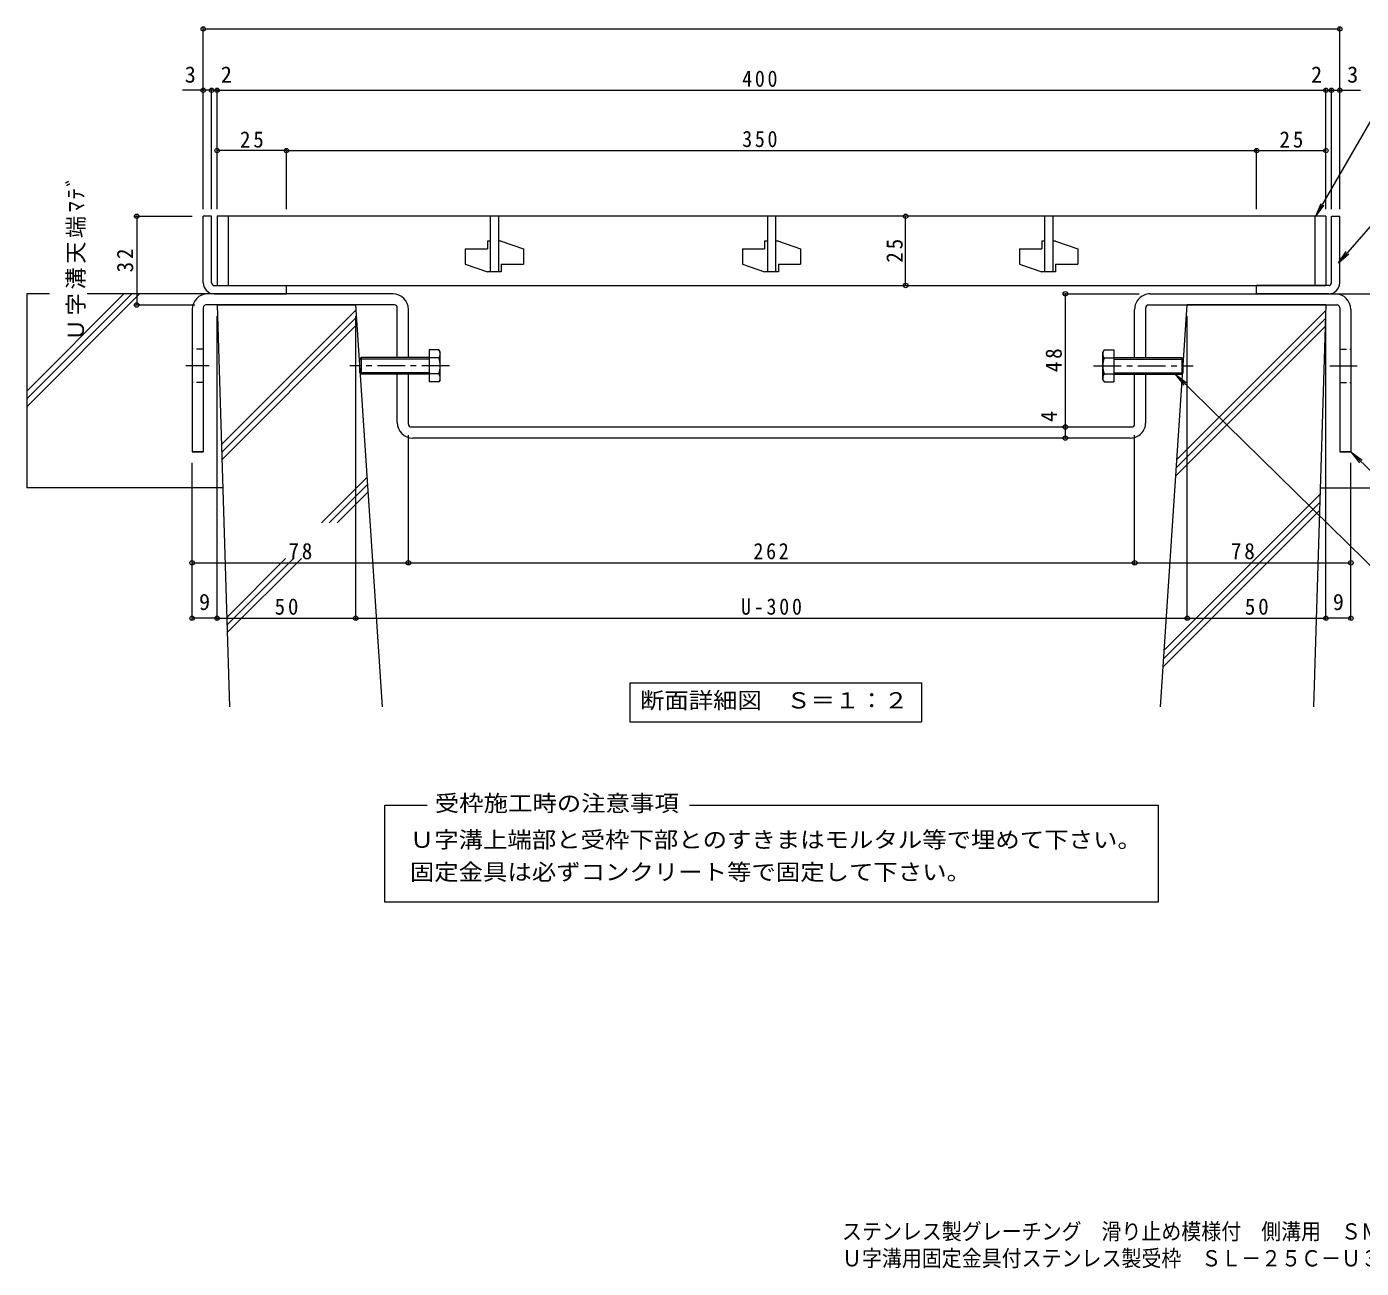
# Model space of a CAD drawing. Units: millimetres on the paper, enlarged 10 times, with parts at other scales. Extents: x -1835 to 2302, y -1937 to 1718.
# Drawn here: x -1835 to 573, y -1937 to 303 of the extents above; entities that cross this region are included whole.
import ezdxf
from ezdxf.enums import TextEntityAlignment as Align

# ---------------------------------------------------------------- set-up
doc = ezdxf.new("R2010")
doc.units = ezdxf.units.MM
doc.header["$LTSCALE"] = 10
doc.header["$PDMODE"] = 32
doc.header["$PDSIZE"] = 8
doc.linetypes.add('CHAIN1', pattern=[8, 5, -1, 1, -1])
doc.linetypes.add('DASHED1', pattern=[1.8, 1.2, -0.6])
for name, color, linetype, lineweight in [('D-1', 2, 'Continuous', 9), ('D-2', 3, 'Continuous', 9), ('D-4', 7, 'Continuous', 9), ('D-5', 7, 'Continuous', 9), ('D-6', 6, 'Continuous', 5), ('D-8', 3, 'Continuous', 9), ('D-A', 2, 'Continuous', 9)]:
    doc.layers.add(name, color=color, linetype=linetype, lineweight=lineweight)
doc.layers.add('F-0_F-0ﾚｲﾔ', color=2, linetype='Continuous')
doc.styles.add('ＭＳ ゴシック', font='')
doc.styles.get('ＭＳ ゴシック').set_extended_font_data('MS Gothic')

msp = doc.modelspace()

# ---------------------------------------------------------------- linework, layer by layer
at = {"layer": 'D-1'}
for p, q in [((-1516.23, -159.33), (-1516.23, -39.33)), ((-1501.23, -39.33), (-1516.23, -39.33)), ((-1501.23, -159.33), (-1501.23, -39.33)), ((518.77, -159.33), (518.77, -39.33)), ((518.77, -39.33), (533.77, -39.33)), ((533.77, -159.33), (533.77, -39.33)), ((-1496.23, -164.33), (-1366.23, -164.33)), ((-1366.23, -179.33), (-1366.23, -164.33)), ((513.77, -164.33), (383.77, -164.33)), ((383.77, -179.33), (383.77, -164.33)), ((-1496.23, -179.33), (-1501.23, -179.33)), ((-1366.23, -179.33), (-1496.23, -179.33)), ((-1496.23, -179.33), (-1366.23, -179.33)), ((383.77, -179.33), (513.77, -179.33)), ((513.77, -179.33), (383.77, -179.33)), ((513.77, -179.33), (518.77, -179.33))]:
    msp.add_line(p, q, dxfattribs=at)
for centre, radius, start, end in [((-1496.23, -159.33), 20, 180, 270), ((-1496.23, -159.33), 5, 180, 270), ((513.77, -159.33), 5, 270, 0), ((513.77, -159.33), 20, 270, 0)]:
    msp.add_arc(centre, radius, start, end, dxfattribs=at)
at = {"layer": 'D-2'}
for p, q in [((-1491.23, -39.33), (-1491.23, -164.33)), ((508.77, -39.33), (-1491.23, -39.33)), ((-1471.23, -39.33), (-1471.23, -164.33)), ((-998.73, -39.33), (-998.73, -139.33)), ((-983.73, -39.33), (-983.73, -139.33)), ((-498.73, -39.33), (-498.73, -139.33)), ((-483.73, -39.33), (-483.73, -139.33)), ((1.27, -39.33), (1.27, -139.33)), ((16.27, -39.33), (16.27, -139.33)), ((488.77, -39.33), (488.77, -164.33)), ((508.77, -39.33), (508.77, -164.33)), ((-1003.73, -84.33), (-1003.73, -98.09)), ((-998.73, -84.33), (-1003.73, -84.33)), ((-978.73, -84.33), (-983.73, -84.33)), ((-978.73, -84.33), (-938.73, -98.09)), ((-503.73, -84.33), (-503.73, -98.09)), ((-498.73, -84.33), (-503.73, -84.33)), ((-478.73, -84.33), (-483.73, -84.33)), ((-478.73, -84.33), (-438.73, -98.09)), ((-3.73, -84.33), (-3.73, -98.09)), ((1.27, -84.33), (-3.73, -84.33)), ((21.27, -84.33), (16.27, -84.33)), ((21.27, -84.33), (61.27, -98.09)), ((-1043.73, -98.09), (-1043.73, -125.58)), ((-1043.73, -98.09), (-1003.73, -98.09)), ((-938.73, -98.09), (-938.73, -125.58)), ((-543.73, -98.09), (-543.73, -125.58)), ((-543.73, -98.09), (-503.73, -98.09)), ((-438.73, -98.09), (-438.73, -125.58)), ((-43.73, -98.09), (-43.73, -125.58)), ((-43.73, -98.09), (-3.73, -98.09)), ((61.27, -98.09), (61.27, -125.58)), ((-1043.73, -125.58), (-1003.73, -139.33)), ((-978.73, -139.33), (-1003.73, -139.33)), ((-978.73, -125.58), (-978.73, -139.33)), ((-978.73, -125.58), (-938.73, -125.58)), ((-543.73, -125.58), (-503.73, -139.33)), ((-478.73, -139.33), (-503.73, -139.33)), ((-478.73, -125.58), (-478.73, -139.33)), ((-478.73, -125.58), (-438.73, -125.58)), ((-43.73, -125.58), (-3.73, -139.33)), ((21.27, -139.33), (-3.73, -139.33)), ((21.27, -125.58), (21.27, -139.33)), ((21.27, -125.58), (61.27, -125.58)), ((-1491.23, -164.33), (508.77, -164.33))]:
    msp.add_line(p, q, dxfattribs=at)
at = {"layer": 'D-4'}
for p, q in [((-1516.23, -26.38), (-1516.23, 301.53)), ((-1516.23, 298.53), (533.77, 298.53)), ((533.77, -26.38), (533.77, 301.53)), ((-1496.23, 187.84), (-1553.89, 187.84)), ((-1501.23, -26.38), (-1501.23, 190.84)), ((-1491.23, 187.84), (-1496.23, 187.84)), ((-1491.23, -26.38), (-1491.23, 190.84)), ((-1491.23, 187.84), (508.77, 187.84)), ((508.77, -26.38), (508.77, 190.84)), ((508.77, 187.84), (513.77, 187.84)), ((513.77, 187.84), (571.43, 187.84)), ((518.77, -26.38), (518.77, 190.84)), ((-1366.23, 79.08), (-1491.23, 79.08)), ((-1366.23, -26.38), (-1366.23, 82.08)), ((-1366.23, 79.08), (383.77, 79.08)), ((383.77, -26.38), (383.77, 82.08)), ((383.77, 79.08), (508.77, 79.08)), ((-1639.23, -39.34), (-1536.23, -39.34)), ((-1636.23, -39.34), (-1636.23, -199.34)), ((-249.3, -164.33), (-249.3, -39.33)), ((35.77, -179.33), (171.77, -179.33)), ((-1639.23, -199.34), (-1531.23, -199.34)), ((-1491.23, -767.34), (-1491.23, -219.34)), ((-1241.23, -767.34), (-1241.23, -219.34)), ((258.77, -767.34), (258.77, -219.33)), ((508.77, -767.34), (508.77, -219.33)), ((-1146.23, -667.34), (-1146.23, -434.34)), ((163.77, -667.34), (163.77, -434.34)), ((-1536.23, -767.34), (-1536.23, -484.34)), ((553.77, -767.34), (553.77, -484.33)), ((-1536.23, -664.34), (-1146.23, -664.34)), ((-1146.23, -664.34), (163.77, -664.34)), ((163.77, -664.34), (553.77, -664.34)), ((-1491.23, -764.34), (-1536.23, -764.34)), ((-1491.23, -764.34), (-1241.23, -764.34)), ((-1241.23, -764.34), (258.77, -764.34)), ((258.77, -764.34), (508.77, -764.34)), ((553.77, -764.34), (508.77, -764.34))]:
    msp.add_line(p, q, dxfattribs=at)
msp.add_lwpolyline([(38.77, -439.34), (38.77, -419.34), (38.77, -179.33)], dxfattribs=at)
for p in [(-1516.23, 298.53), (533.77, 298.53), (-1516.23, 187.84), (-1501.23, 187.84), (-1491.23, 187.84), (508.77, 187.84), (518.77, 187.84), (533.77, 187.84), (-1491.23, 79.08), (-1366.23, 79.08), (383.77, 79.08), (508.77, 79.08), (-1636.23, -39.34), (-249.3, -39.33), (-249.3, -164.33), (38.77, -179.33), (-1636.23, -199.34), (38.77, -419.34), (38.77, -439.34), (-1536.23, -664.34), (-1146.23, -664.34), (163.77, -664.34), (553.77, -664.34), (-1536.23, -764.34), (-1491.23, -764.34), (-1241.23, -764.34), (258.77, -764.34), (508.77, -764.34), (553.77, -764.34)]:
    msp.add_point(p, dxfattribs=at)
at = {"layer": 'D-5'}
for p, q in [((490.47, -39.33), (596.89, 145)), ((653.55, 16.99), (531.23, -123.55)), ((490.47, -39.33), (500.03, -16.24)), ((490.47, -39.33), (505.69, -19.5)), ((531.23, -123.55), (545.04, -102.71)), ((531.23, -123.55), (549.96, -107)), ((236.89, -324.34), (252.3, -344.02)), ((553.77, -464.33), (569.45, -483.81)), ((-746.58, -880.88), (-220.58, -880.88)), ((-746.58, -880.88), (-746.58, -950.88)), ((-220.58, -880.88), (-220.58, -950.88)), ((-746.58, -950.88), (-220.58, -950.88)), ((-1188.52, -1101.59), (-1112.44, -1101.59)), ((-1188.52, -1276.2), (-1188.52, -1101.59)), ((-638.87, -1101.59), (206.06, -1101.59)), ((206.06, -1101.59), (206.06, -1276.2)), ((206.06, -1276.2), (-1188.52, -1276.2))]:
    msp.add_line(p, q, dxfattribs=at)
for points in [[(1101.67, -781.11), (702.82, -781.11), (236.89, -324.34), (256.87, -339.36)], [(762.03, -663.05), (553.77, -464.33), (573.96, -479.08)]]:
    msp.add_lwpolyline(points, dxfattribs=at)
at = {"layer": 'D-6'}
for p, q in [((-1834.63, -179.34), (-1834.63, -529.34)), ((-1834.63, -354.62), (-1659.34, -179.34)), ((-1834.63, -382.91), (-1631.06, -179.34)), ((-1834.63, -368.77), (-1645.2, -179.34)), ((-1793.76, -179.34), (-1834.63, -179.34)), ((-1496.23, -179.34), (-1725.78, -179.34)), ((-1491.23, -199.33), (-1241.23, -199.33)), ((-1491.23, -199.33), (-1468.57, -924.33)), ((-1483.37, -450.97), (-1240.64, -208.24)), ((-1192.9, -924.33), (-1241.23, -199.33)), ((210.44, -924.33), (258.77, -199.33)), ((240.23, -477.37), (508.46, -209.15)), ((508.77, -199.33), (258.77, -199.33)), ((508.77, -199.33), (486.11, -924.33)), ((-1482.94, -464.69), (-1239.75, -221.5)), ((-1482.51, -478.4), (-1238.87, -234.76)), ((238.21, -507.68), (507.55, -238.34)), ((239.22, -492.53), (508.01, -223.74)), ((-1480.92, -529.34), (-1834.63, -529.34)), ((-1303.01, -592.08), (-1220.54, -509.62)), ((-1288.86, -592.08), (-1219.66, -522.88)), ((498.46, -529.33), (852.17, -529.33)), ((-1274.72, -592.08), (-1218.78, -536.14)), ((217.27, -821.8), (498.09, -540.98)), ((215.25, -852.11), (497.18, -570.18)), ((216.26, -836.95), (497.64, -555.58)), ((-1473.62, -762.7), (-1367.54, -656.62)), ((-1473.2, -776.41), (-1353.4, -656.62)), ((-1472.77, -790.13), (-1339.26, -656.62))]:
    msp.add_line(p, q, dxfattribs=at)
msp.add_lwpolyline([(513.77, -179.33), (852.17, -179.33), (852.17, -529.33)], dxfattribs=at)
at = {"layer": 'D-8'}
for p, q in [((-1174.23, -179.34), (-1508.23, -179.34)), ((191.77, -179.33), (525.77, -179.33)), ((-1536.23, -207.34), (-1536.23, -464.34)), ((-1516.23, -204.34), (-1516.23, -464.34)), ((-1171.23, -199.34), (-1511.23, -199.34)), ((-1166.23, -294.34), (-1166.23, -204.34)), ((-1146.23, -294.34), (-1146.23, -207.34)), ((163.77, -294.34), (163.77, -207.33)), ((183.77, -294.34), (183.77, -204.33)), ((188.77, -199.33), (528.77, -199.33)), ((533.77, -204.33), (533.77, -464.33)), ((553.77, -207.33), (553.77, -464.33)), ((-1166.23, -411.34), (-1166.23, -324.34)), ((-1146.23, -414.34), (-1146.23, -324.34)), ((163.77, -414.34), (163.77, -324.34)), ((183.77, -411.34), (183.77, -324.34)), ((-1141.23, -419.34), (158.77, -419.34)), ((155.77, -439.34), (-1138.23, -439.34)), ((-1536.23, -464.34), (-1516.23, -464.34)), ((-1516.23, -464.34), (-1536.23, -464.34)), ((533.77, -464.33), (553.77, -464.33)), ((553.77, -464.33), (533.77, -464.33))]:
    msp.add_line(p, q, dxfattribs=at)
at = {"layer": 'D-8', "linetype": 'DASHED1'}
for p, q in [((-1516.23, -279.34), (-1536.23, -279.34)), ((533.77, -279.34), (553.77, -279.34)), ((-1146.23, -294.34), (-1166.23, -294.34)), ((163.77, -294.34), (183.77, -294.34)), ((-1146.23, -324.34), (-1166.23, -324.34)), ((163.77, -324.34), (183.77, -324.34)), ((-1516.23, -339.34), (-1536.23, -339.34)), ((533.77, -339.34), (553.77, -339.34))]:
    msp.add_line(p, q, dxfattribs=at)
at = {"layer": 'D-8', "linetype": 'CHAIN1'}
for p, q in [((-1505.48, -309.34), (-1547.49, -309.34)), ((515.87, -309.34), (565.03, -309.34))]:
    msp.add_line(p, q, dxfattribs=at)
at = {"layer": 'D-8'}
for centre, radius, start, end in [((-1508.23, -207.34), 28, 90, 180), ((-1174.23, -207.34), 28, 359.99998, 89.99998), ((191.77, -207.33), 28, 90.00008, 180.00008), ((525.77, -207.33), 28, 0.00008, 90.00008), ((-1511.23, -204.34), 5, 90, 180), ((-1171.23, -204.34), 5, 0, 90), ((188.77, -204.33), 5, 90.00008, 180.00008), ((528.77, -204.33), 5, 0.00008, 90.00008), ((-1138.23, -411.34), 28, 180, 270), ((-1141.23, -414.34), 5, 180, 270), ((155.77, -411.34), 28, 270, 0.00008), ((158.77, -414.34), 5, 270, 0.00008)]:
    msp.add_arc(centre, radius, start, end, dxfattribs=at)
at = {"layer": 'D-A'}
for p, q in [((-1108.9, -280.47), (-1108.9, -338.2)), ((-1091.13, -280.47), (-1108.9, -280.47)), ((-1091.13, -280.47), (-1088.9, -284.34)), ((-1088.9, -334.34), (-1088.9, -284.34)), ((108.67, -280.47), (106.44, -284.34)), ((106.44, -334.34), (106.44, -284.34)), ((108.67, -280.47), (126.44, -280.47)), ((126.44, -280.47), (126.44, -338.2)), ((-1233.9, -297.04), (-1231.19, -294.34)), ((-1233.9, -321.63), (-1233.9, -297.04)), ((-1108.9, -297.04), (-1233.9, -297.04)), ((-1231.19, -294.34), (-1231.19, -324.34)), ((-1108.9, -294.34), (-1231.19, -294.34)), ((-1091.13, -294.9), (-1108.9, -294.9)), ((108.67, -294.9), (126.44, -294.9)), ((126.44, -294.34), (248.73, -294.34)), ((126.44, -297.04), (251.44, -297.04)), ((248.73, -294.34), (248.73, -324.34)), ((251.44, -297.04), (248.73, -294.34)), ((251.44, -321.63), (251.44, -297.04)), ((-1233.9, -321.63), (-1231.19, -324.34)), ((-1108.9, -321.63), (-1233.9, -321.63)), ((-1108.9, -324.34), (-1231.19, -324.34)), ((-1091.13, -323.77), (-1108.9, -323.77)), ((-1088.9, -334.34), (-1091.13, -338.2)), ((106.44, -334.34), (108.67, -338.2)), ((108.67, -323.77), (126.44, -323.77)), ((126.44, -321.63), (251.44, -321.63)), ((126.44, -324.34), (248.73, -324.34)), ((251.44, -321.63), (248.73, -324.34)), ((-1091.13, -338.2), (-1108.9, -338.2)), ((108.67, -338.2), (126.44, -338.2))]:
    msp.add_line(p, q, dxfattribs=at)
at = {"layer": 'D-A', "linetype": 'CHAIN1'}
for p, q in [((-1072.09, -309.34), (-1251.56, -309.34)), ((89.63, -309.34), (269.1, -309.34))]:
    msp.add_line(p, q, dxfattribs=at)
at = {"layer": 'D-A'}
for centre, radius, start, end in [((-1105.89, -288.99), 17.04, 4.38434, 30.00008), ((-1103.13, -287.24), 14.24, 327.42453, 358.19139), ((123.43, -288.99), 17.04, 150, 175.61575), ((120.67, -287.24), 14.24, 181.80869, 212.57555), ((-1136.66, -309.34), 47.77, 342.41212, 17.58804), ((154.2, -309.34), 47.77, 162.41203, 197.58795), ((-1103.13, -331.44), 14.24, 1.80878, 32.57564), ((-1105.89, -329.68), 17.04, 330.00009, 355.61583), ((120.67, -331.44), 14.24, 147.42445, 178.19131), ((123.43, -329.68), 17.04, 184.38426, 210)]:
    msp.add_arc(centre, radius, start, end, dxfattribs=at)

# ---------------------------------------------------------------- texts
at = {"layer": 'D-4', "color": 2, "style": 'ＭＳ ゴシック'}
for s, p in [('3', (-1549.53, 192.84)), ('2', (-1484.39, 192.84)), ('2', (481.93, 192.84)), ('3', (547.07, 192.84)), ('9', (-1523.73, -758.34)), ('9', (521.27, -758.34))]:
    msp.add_text(s, height=29.33, dxfattribs=at).set_placement(p, align=Align.BOTTOM_LEFT)
msp.add_text('4', height=29.33, rotation=90, dxfattribs=at).set_placement((32.77, -410.47), align=Align.BOTTOM_LEFT)
at = {"layer": 'D-4', "color": 2, "char_height": 29.33, "attachment_point": 7, "style": 'ＭＳ ゴシック'}
for s, insert in [('\\T1.27;\\W0.9;400', (-544.05, 193.8)), ('\\T1.27;\\W0.95;25', (-1449.98, 84.08)), ('\\T1.27;\\W0.9;350', (-544.05, 85)), ('\\T1.27;\\W0.95;25', (425.02, 84.08)), ('\\T1.27;\\W0.95;78', (-1362.48, -658.34)), ('\\T1.27;\\W0.9;262', (-523.73, -658.34)), ('\\T1.27;\\W0.95;78', (337.52, -658.34)), ('\\T1.27;\\W0.95;50', (-1387.48, -758.34)), ('\\T1.28;\\W0.9;U-300', (-546.23, -758.34)), ('\\T1.27;\\W0.95;50', (362.52, -758.34))]:
    msp.add_mtext(s, dxfattribs=dict(at, insert=insert))
at = {"layer": 'D-4', "color": 2, "char_height": 29.33, "attachment_point": 7, "rotation": 90, "style": 'ＭＳ ゴシック'}
for s, insert in [('\\T1.16;Ｕ字溝天端ﾏﾃﾞ', (-1728.14, -264.34)), ('\\T1.27;\\W0.95;25', (-254.3, -123.08)), ('\\T1.27;\\W0.95;32', (-1642.23, -140.59)), ('\\T1.27;\\W0.95;48', (32.77, -320.58))]:
    msp.add_mtext(s, dxfattribs=dict(at, insert=insert))
at = {"layer": 'D-5', "color": 2, "style": 'ＭＳ ゴシック', "width": 1.1}
for s, p in [('断面詳細図\u3000Ｓ＝１：２', (-728.58, -935.88)), ('受枠施工時の注意事項', (-1098.55, -1121.44)), ('Ｕ字溝上端部と受枠下部とのすきまはモルタル等で埋めて下さい。', (-1143.55, -1187.14)), ('固定金具は必ずコンクリート等で固定して下さい。', (-1143.55, -1245.44))]:
    msp.add_text(s, height=29.33, dxfattribs=at).set_placement(p, align=Align.BOTTOM_LEFT)
at = {"layer": 'F-0_F-0ﾚｲﾔ', "style": 'ＭＳ ゴシック', "width": 0.9}
for s, p in [('ステンレス製グレーチング\u3000滑り止め模様付\u3000側溝用\u3000ＳＭＱ\u3000１４０２５（Ｐ＝３０）', (-364.11, -1893.64)), ('Ｕ字溝用固定金具付ステンレス製受枠\u3000ＳＬ－２５Ｃ－Ｕ３０', (-364.11, -1942.1))]:
    msp.add_text(s, height=29.33, dxfattribs=at).set_placement(p, align=Align.BOTTOM_LEFT)

doc.saveas('drawing.dxf')
